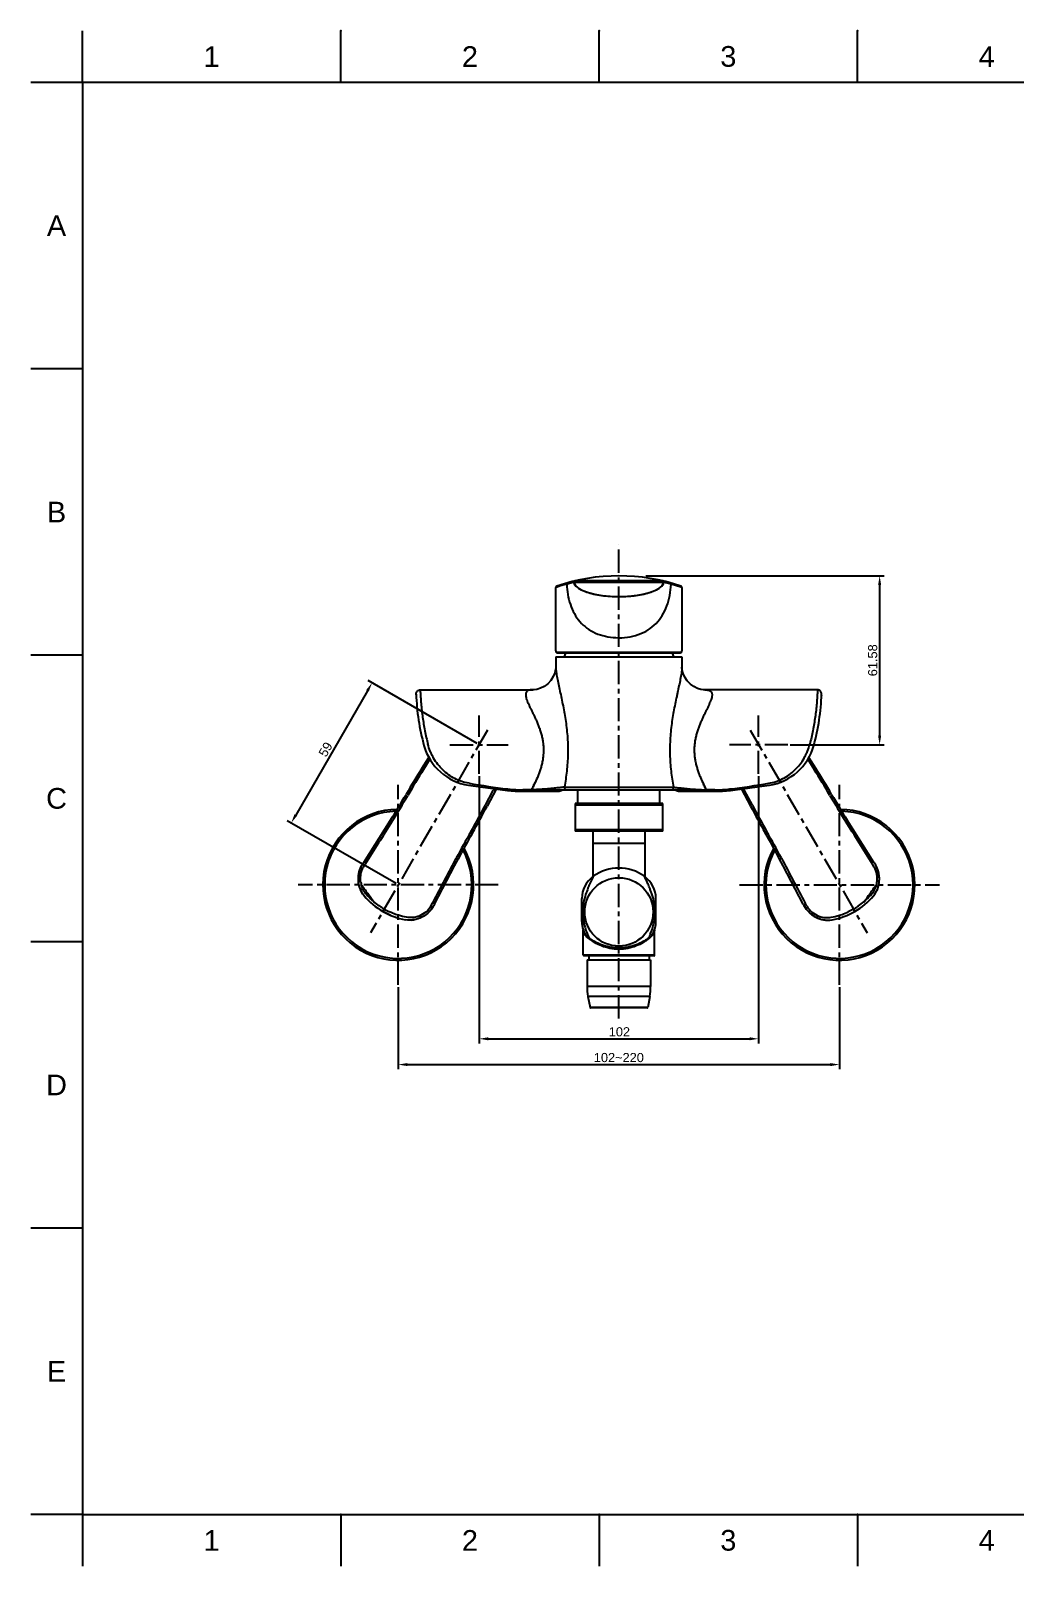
# Model space of a CAD drawing. Header units: millimetres. Extents: x 601 to 1195, y -13 to 407.
# Drawn here: x 601.1 to 870.5, y -13.3 to 406.7 of the extents above; entities that cross this region are included whole.
import ezdxf

# ---------------------------------------------------------------- set-up
doc = ezdxf.new("R2010")
doc.units = ezdxf.units.MM
doc.header["$LTSCALE"] = 0.1
doc.linetypes.add('CENTERX2', pattern=[101.6, 63.5, -12.7, 12.7, -12.7])
for name, color, linetype in [('02___PRT_ALL_AXES', 7, 'Continuous'), ('CENTER', 1, 'CENTERX2'), ('DIM', 3, 'Continuous')]:
    doc.layers.add(name, color=color, linetype=linetype)
doc.styles.get("Standard").update_dxf_attribs({"font": 'arial.ttf'})
doc.dimstyles.new('ISO-25', dxfattribs={"dimtxt": 2.5, "dimasz": 2.5, "dimexe": 1.25, "dimexo": 0.625, "dimtad": 1, "dimlfac": 1.333333, "dimtxsty": 'Standard', "dimcen": 2.5, "dimadec": 0, "dimazin": 0, "dimtfac": 1, "dimtmove": 0, "dimatfit": 3, "dimfxl": 0, "dimarcsym": 0})

# ---------------------------------------------------------------- blocks, each defined once
blk = doc.blocks.new('*D2')
at = {"layer": 'Defpoints', "color": 0}
for p in [(723.77, 211.44), (672.36, 190.04), (701.65, 173.13)]:
    blk.add_point(p, dxfattribs=at)
at = {"layer": 'DIM', "color": 0, "lineweight": -2}
for p, q in [((723.23, 211.75), (693.4, 228.98)), ((693.23, 226.19), (673.61, 192.2)), ((701.11, 173.44), (671.27, 190.66))]:
    blk.add_line(p, q, dxfattribs=at)
at = {"layer": 'DIM', "color": 0}
for points in [[(692.87, 226.4), (693.59, 225.98), (694.48, 228.35)], [(673.25, 192.41), (673.97, 192), (672.36, 190.04)]]:
    blk.add_solid(points, dxfattribs=at)
at = {"layer": 'DIM', "color": 0, "insert": (681.77, 210.15), "char_height": 2.5, "attachment_point": 5, "rotation": 59.9993}
blk.add_mtext('59', dxfattribs=at)
blk = doc.blocks.new('*D3')
at = {"layer": 'Defpoints', "color": 0}
for p in [(723.77, 203.45), (800.28, 203.45), (800.28, 131)]:
    blk.add_point(p, dxfattribs=at)
at = {"layer": 'DIM', "color": 0, "lineweight": -2}
for p, q in [((723.77, 202.82), (723.77, 129.75)), ((800.28, 202.82), (800.28, 129.75)), ((726.27, 131), (797.78, 131))]:
    blk.add_line(p, q, dxfattribs=at)
at = {"layer": 'DIM', "color": 0}
for points in [[(726.27, 131.42), (726.27, 130.59), (723.77, 131)], [(797.78, 131.42), (797.78, 130.59), (800.28, 131)]]:
    blk.add_solid(points, dxfattribs=at)
at = {"layer": 'DIM', "color": 0, "insert": (762.17, 132.9), "char_height": 2.5, "attachment_point": 5}
blk.add_mtext('102', dxfattribs=at)
blk = doc.blocks.new('*D4')
at = {"layer": 'Defpoints', "color": 0}
for p in [(701.65, 145.75), (822.4, 145.75), (822.4, 123.95)]:
    blk.add_point(p, dxfattribs=at)
at = {"layer": 'DIM', "color": 0, "lineweight": -2}
for p, q in [((701.65, 145.13), (701.65, 122.7)), ((822.4, 145.13), (822.4, 122.7)), ((704.15, 123.95), (819.9, 123.95))]:
    blk.add_line(p, q, dxfattribs=at)
at = {"layer": 'DIM', "color": 0}
for points in [[(704.15, 124.37), (704.15, 123.54), (701.65, 123.95)], [(819.9, 124.37), (819.9, 123.54), (822.4, 123.95)]]:
    blk.add_solid(points, dxfattribs=at)
at = {"layer": 'DIM', "color": 0, "insert": (762.02, 125.86), "char_height": 2.5, "attachment_point": 5}
blk.add_mtext('102~220', dxfattribs=at)
blk = doc.blocks.new('*D5')
at = {"layer": 'Defpoints', "color": 0}
for p in [(768.78, 257.63), (808.28, 211.44), (833.39, 211.44)]:
    blk.add_point(p, dxfattribs=at)
at = {"layer": 'DIM', "color": 0, "lineweight": -2}
for p, q in [((769.4, 257.63), (834.64, 257.63)), ((833.39, 255.13), (833.39, 213.94)), ((808.9, 211.44), (834.64, 211.44))]:
    blk.add_line(p, q, dxfattribs=at)
at = {"layer": 'DIM', "color": 0}
for points in [[(832.97, 255.13), (833.81, 255.13), (833.39, 257.63)], [(832.97, 213.94), (833.81, 213.94), (833.39, 211.44)]]:
    blk.add_solid(points, dxfattribs=at)
at = {"layer": 'DIM', "color": 0, "insert": (831.49, 234.53), "char_height": 2.5, "attachment_point": 5, "rotation": 90}
blk.add_mtext('61.58', dxfattribs=at)

msp = doc.modelspace()

# ---------------------------------------------------------------- linework, layer by layer
for p, q in [((615.2102, 392.5863), (615.2102, 406.7277)), ((685.9173, 392.5863), (685.9173, 406.7277)), ((756.6244, 392.5863), (756.6244, 406.7277)), ((827.3314, 392.5863), (827.3314, 406.7277)), ((615.2102, 392.5863), (601.0688, 392.5863)), ((1180.8668, 392.5863), (615.2102, 392.5863)), ((615.2102, 392.5863), (615.2102, 0.8691)), ((615.2102, 314.2429), (601.0688, 314.2429)), ((615.2102, 235.8994), (601.0688, 235.8994)), ((744.7767, 235.4477), (779.2767, 235.4477)), ((615.2102, 157.556), (601.0688, 157.556)), ((615.2102, 79.2126), (601.0688, 79.2126)), ((615.2102, 0.8691), (601.0688, 0.8691)), ((615.2102, 0.8691), (1180.8668, 0.8691)), ((615.2102, 0.8691), (615.2102, -13.2723)), ((685.9173, 0.8691), (685.9173, -13.2723)), ((756.6244, 0.8691), (756.6244, -13.2723)), ((827.3314, 0.8691), (827.3314, -13.2723))]:
    msp.add_line(p, q)
at = {"color": 7, "linetype": 'Continuous'}
for p, q in [((774.0735, 256.2283), (749.9799, 256.2283)), ((745.1092, 254.561), (744.7767, 254.4512)), ((744.7767, 237.0998), (744.7767, 254.4512)), ((774.3497, 255.7652), (749.7037, 255.7652)), ((779.2767, 254.4512), (778.7088, 254.6372)), ((779.2767, 254.4512), (779.2767, 237.0991)), ((744.7767, 235.4477), (744.7767, 232.6914)), ((744.9675, 236.6522), (745.253, 236.5727)), ((745.106, 236.7227), (778.9474, 236.7227)), ((745.2532, 236.5727), (778.8002, 236.5727)), ((747.4425, 236.5727), (747.0312, 235.4599)), ((776.6109, 236.5727), (777.0222, 235.4599)), ((778.8004, 236.5727), (779.0843, 236.6511)), ((779.0843, 236.6511), (779.2369, 236.8505)), ((779.2767, 235.4477), (779.2767, 232.6878)), ((706.5552, 225.2869), (706.5548, 225.3037)), ((707.6796, 226.4477), (738.4643, 226.4477)), ((816.3738, 226.4477), (785.5891, 226.4477)), ((817.4982, 225.2869), (817.4986, 225.3037)), ((708.0898, 204.915), (710.0179, 207.9625)), ((710.3221, 207.4445), (708.5562, 204.6457)), ((813.7313, 207.4445), (815.4972, 204.6457)), ((815.9636, 204.915), (814.0355, 207.9625)), ((717.0617, 199.8202), (717.0245, 199.7558)), ((725.4936, 194.8676), (727.6325, 198.9334)), ((728.4339, 199.3139), (725.9599, 194.5976)), ((727.9227, 199.3787), (727.8514, 199.2702)), ((738.1192, 199.0819), (735.7855, 199.0819)), ((735.7874, 199.0819), (738.1211, 199.0819)), ((735.7874, 198.6977), (745.7768, 198.6977)), ((740.5173, 199.0727), (783.5362, 199.0727)), ((747.1208, 199.8227), (776.9326, 199.8227)), ((750.7767, 195.3227), (750.7767, 199.0727)), ((773.2767, 195.3227), (773.2767, 199.0727)), ((778.2766, 198.6977), (788.266, 198.6977)), ((788.266, 199.0819), (785.9323, 199.0819)), ((788.266, 199.0819), (785.9323, 199.0819)), ((785.9342, 199.0819), (788.2679, 199.0819)), ((795.6195, 199.3139), (798.0935, 194.5976)), ((796.1307, 199.3787), (796.2021, 199.2702)), ((798.5599, 194.8676), (796.4209, 198.9334)), ((806.9917, 199.8202), (807.0289, 199.7558)), ((750.0267, 195.3227), (750.0267, 187.8227)), ((774.0267, 195.3227), (750.0267, 195.3227)), ((774.0267, 194.9477), (750.0267, 194.9477)), ((774.0267, 187.8227), (774.0267, 195.3227)), ((692.2102, 179.2479), (699.5239, 190.8079)), ((831.8433, 179.2479), (824.5295, 190.8079)), ((774.0267, 188.1977), (750.0267, 188.1977)), ((774.0267, 187.8227), (750.0267, 187.8227)), ((754.9017, 187.8227), (754.9017, 175.3399)), ((769.1517, 187.8227), (769.1517, 175.3399)), ((769.1517, 184.4477), (754.9017, 184.4477)), ((691.3206, 177.6801), (691.3215, 177.6824)), ((691.3215, 177.6824), (691.7281, 178.4708)), ((692.1283, 177.974), (692.6045, 178.749)), ((711.5691, 167.8185), (717.0794, 178.3221)), ((717.0794, 178.3221), (718.0279, 180.1303)), ((806.974, 178.3221), (806.0255, 180.1303)), ((812.4843, 167.8185), (806.974, 178.3221)), ((831.9251, 177.974), (831.4489, 178.749)), ((832.7319, 177.6824), (832.3253, 178.4708)), ((832.7328, 177.6801), (832.7319, 177.6824)), ((755.0267, 175.4444), (755.0207, 175.4309)), ((691.1901, 172.1026), (691.1889, 172.1101)), ((691.1903, 172.1023), (691.1901, 172.1026)), ((691.4135, 171.5634), (691.4132, 171.5642)), ((692.3583, 170.0694), (692.3595, 170.0678)), ((710.6089, 167.3042), (711.042, 168.1041)), ((751.9017, 163.0727), (751.9017, 169.3527)), ((772.1517, 163.0727), (772.1517, 169.3528)), ((813.4445, 167.3042), (813.0114, 168.1041)), ((831.6951, 170.0694), (831.6939, 170.0678)), ((832.6399, 171.5634), (832.6402, 171.5642)), ((832.8631, 172.1023), (832.8633, 172.1026)), ((832.8633, 172.1026), (832.8645, 172.1101)), ((699.2702, 164.8846), (697.4286, 165.8202)), ((697.431, 165.819), (697.8178, 166.489)), ((699.6299, 164.7505), (699.2702, 164.8846)), ((710.7592, 166.4589), (710.7575, 166.4567)), ((711.2393, 167.206), (710.7592, 166.4589)), ((812.8141, 167.206), (813.2942, 166.4589)), ((813.2942, 166.4589), (813.2959, 166.4567)), ((824.4235, 164.7505), (824.7832, 164.8846)), ((824.7832, 164.8846), (826.6248, 165.8202)), ((826.6224, 165.819), (826.2356, 166.489)), ((703.6462, 163.5514), (703.6482, 163.5511)), ((705.4154, 163.48), (705.4146, 163.4799)), ((705.9993, 163.5571), (705.999, 163.557)), ((706.0048, 163.5595), (705.9993, 163.5571)), ((771.7767, 160.6715), (771.7799, 160.7202)), ((771.7799, 160.7202), (771.7946, 160.7858)), ((818.0486, 163.5595), (818.0541, 163.5571)), ((818.0541, 163.5571), (818.0544, 163.557)), ((818.638, 163.48), (818.6388, 163.4799)), ((820.4072, 163.5514), (820.4052, 163.5511)), ((771.7767, 153.8477), (752.2767, 153.8477)), ((771.6265, 153.6977), (752.4269, 153.6977)), ((753.3267, 152.5727), (753.3267, 145.3113)), ((753.7767, 153.6977), (753.7767, 152.5727)), ((770.2767, 153.6977), (770.2767, 152.5727)), ((770.7267, 152.5727), (770.7267, 145.3113)), ((770.7267, 145.3113), (753.3267, 145.3113)), ((770.4808, 142.6064), (753.5726, 142.6064)), ((753.5726, 142.6064), (754.1292, 139.5706)), ((769.9242, 139.5706), (754.1292, 139.5706)), ((769.7767, 139.4477), (754.2767, 139.4477)), ((770.4808, 142.6064), (769.9242, 139.5706))]:
    msp.add_line(p, q, dxfattribs=at)
for points in [[(744.7767, 237.0991), (744.8153, 236.8538), (744.9675, 236.6522)], [(744.7769, 232.701), (744.775, 232.5801), (744.7149, 231.9655), (744.5018, 231.082), (744.0709, 230.0579), (743.4188, 229.0446), (742.5703, 228.1336), (741.5893, 227.3998), (740.5671, 226.883), (739.6206, 226.5857), (738.876, 226.4667), (738.4697, 226.4477)], [(785.5812, 226.4477), (785.1882, 226.4657), (784.4665, 226.5781), (783.5515, 226.8572), (782.5572, 227.3434), (781.5925, 228.0376), (780.7409, 228.9109), (780.067, 229.9017), (779.6026, 230.9305), (779.3565, 231.8589), (779.28, 232.5364), (779.2767, 232.6931)], [(706.5618, 225.068), (706.5564, 225.2418), (706.5553, 225.2847)], [(817.4916, 225.068), (817.497, 225.2418), (817.4981, 225.2847)], [(690.8082, 173.6639), (690.7346, 174.9612), (690.8675, 176.1991), (691.1725, 177.3042), (691.3206, 177.6801)], [(691.7279, 178.4704), (691.8865, 178.7295), (692.0935, 179.0625), (692.2102, 179.2479)], [(832.3255, 178.4704), (832.1669, 178.7295), (831.9599, 179.0625), (831.8433, 179.2479)], [(833.2452, 173.6639), (833.3188, 174.9612), (833.1859, 176.1991), (832.8809, 177.3042), (832.7328, 177.6801)], [(691.1901, 172.1026), (691.0398, 172.558), (690.894, 173.1453), (690.8082, 173.6639)], [(832.8633, 172.1026), (833.0136, 172.558), (833.1595, 173.1453), (833.2452, 173.6639)], [(691.4132, 171.5642), (691.3254, 171.7616), (691.1903, 172.1023)], [(692.3583, 170.0694), (691.9638, 170.5904), (691.5178, 171.348), (691.4135, 171.5634)], [(831.6951, 170.0694), (832.0896, 170.5904), (832.5356, 171.348), (832.6399, 171.5634)], [(832.6402, 171.5642), (832.728, 171.7616), (832.8631, 172.1023)], [(707.536, 164.0057), (707.0628, 163.8271), (706.4654, 163.6541), (705.9993, 163.557)], [(710.7575, 166.4567), (710.5073, 166.1421), (709.6822, 165.3075), (708.6378, 164.5553), (707.5359, 164.0057)], [(711.5691, 167.8185), (711.3841, 167.4726), (711.2391, 167.2056)], [(812.4843, 167.8185), (812.6693, 167.4726), (812.8143, 167.2056)], [(813.2959, 166.4567), (813.5461, 166.1421), (814.3712, 165.3075), (815.4156, 164.5553), (816.5175, 164.0057)], [(816.5174, 164.0057), (816.9906, 163.8271), (817.588, 163.6541), (818.0541, 163.557)], [(705.4146, 163.4799), (705.175, 163.4624), (704.2963, 163.47), (703.6482, 163.5511)], [(705.999, 163.557), (705.6328, 163.503), (705.4154, 163.48)], [(752.2589, 160.7858), (752.2736, 160.7199), (752.2767, 160.6715)], [(818.0544, 163.557), (818.4206, 163.503), (818.638, 163.48)], [(818.6388, 163.4799), (818.8784, 163.4624), (819.7571, 163.47), (820.4052, 163.5511)]]:
    msp.add_lwpolyline(points, dxfattribs=at)
for centre, radius, start, end in [((762.0267, 204.9831), 52.6422, 71.163992, 108.835982), ((750.0657, 255.8633), 0.375, 103.229001, 195.163873), ((773.9877, 255.8633), 0.375, 344.835977, 76.770975), ((745.1517, 254.4512), 0.375, 108.835982, 180), ((761.9663, 202.9391), 54.3045, 105.184193, 108.084485), ((760.6805, 209.14), 47.9849, 105.3544, 105.641721), ((760.3689, 210.2755), 46.8073, 105.060693, 105.354726), ((751.2589, 256.1894), 1.6116, 195.256875, 199.018887), ((763.4516, 209.4275), 47.6868, 74.356211, 74.777654), ((762.0842, 202.9302), 54.3138, 72.176593, 74.81537), ((778.9017, 254.4512), 0.375, 0, 71.163992), ((762.0271, 288.0843), 36.1353, 268.393327, 268.600455), ((762.0272, 288.0821), 36.1331, 268.600162, 269.992079), ((762.0267, 287.9675), 36.0185, 269.992896, 270.247015), ((762.026, 288.0843), 36.1353, 270.247345, 271.056408), ((762.0256, 288.1134), 36.1644, 271.056242, 271.357812), ((766.5248, 227.1977), 60, 181.82504, 195.45657), ((757.5286, 227.1977), 60, 344.54343, 358.17496), ((723.1523, 215.2048), 15, 195.456564, 261.152903), ((800.9011, 215.2048), 15, 278.847097, 344.543436), ((897.5929, 85.0208), 224.2455, 147.679421, 149.787969), ((908.8079, 78.3819), 236.7336, 147.767596, 149.764702), ((615.2455, 78.3819), 236.7336, 30.235298, 32.232404), ((626.4605, 85.0208), 224.2455, 30.212031, 32.320579), ((504.5461, 314.0263), 230.6493, 327.708695, 329.758693), ((498.0149, 317.7011), 238.6869, 327.801068, 329.780718), ((762.0248, 464.9477), 267.75, 261.152903, 263.456359), ((762.1644, 447.1427), 249.6793, 260.51465, 262.977826), ((768.5133, 172.6312), 48.6111, 146.8566, 147.24323), ((755.9178, 180.7981), 33.5998, 146.648823, 146.774309), ((735.7855, 236.1977), 37.5, 263.456359, 270), ((735.7874, 236.1977), 37.5, 263.456359, 270), ((735.786, 232.9892), 33.9073, 262.97693, 269.999119), ((788.2518, 233.2114), 34.1295, 270.023768, 277.000183), ((788.266, 236.1977), 37.5, 270, 276.543641), ((788.266, 236.1977), 37.5, 270, 276.543641), ((788.2674, 232.9892), 33.9073, 270.000881, 277.02307), ((788.2679, 236.1977), 37.5, 270, 276.543641), ((761.8891, 447.1427), 249.6793, 277.022174, 279.48535), ((762.0286, 464.9477), 267.75, 276.543641, 278.847097), ((768.1356, 180.7981), 33.5998, 33.225691, 33.351177), ((755.5401, 172.6312), 48.6111, 32.75677, 33.1434), ((1026.0385, 317.7011), 238.6869, 210.219282, 212.198932), ((1019.5073, 314.0263), 230.6493, 210.241307, 212.291305), ((701.6498, 173.1261), 20.625, 90.855142, 29.144897), ((701.6498, 173.1261), 20.1294, 91.747467, 28.252598), ((516.0182, 305.1591), 236.7354, 330.2353, 332.232612), ((527.3768, 298.7652), 224.2455, 330.212032, 332.320578), ((996.6766, 298.7652), 224.2455, 207.679422, 209.787968), ((1008.0352, 305.1591), 236.7354, 207.767388, 209.7647), ((822.4036, 173.1261), 20.625, 150.855103, 89.144858), ((822.4036, 173.1261), 20.1294, 151.747402, 88.252533), ((4080.3758, -1940.1534), 3995.8406, 147.776623, 147.9758276), ((-2556.3224, -1940.1534), 3995.8406, 32.0241724, 32.223377), ((928.677, 69.0582), 238.692, 150.219278, 152.194075), ((922.2248, 72.8794), 230.6493, 150.241307, 152.291305), ((601.8286, 72.8794), 230.6493, 27.708695, 29.758693), ((595.3764, 69.0582), 238.692, 27.805925, 29.780722), ((-2715.0484, 1987.9853), 3879.4411, 332.0235164, 332.2289941), ((4239.1018, 1987.9853), 3879.4411, 207.7710059, 207.9764836), ((698.212, 174.8339), 6.888, 188.759511, 194.24098), ((759.4017, 169.3527), 7.5, 125.685322, 180), ((764.6517, 169.3527), 7.5, 0, 54.314666), ((825.8414, 174.8339), 6.888, 345.75902, 351.240489), ((697.6115, 174.4299), 6.8287, 199.858708, 204.812752), ((706.9935, 182.3817), 19.125, 220.079287, 259.920266), ((817.0599, 182.3817), 19.125, 280.079734, 319.920713), ((826.4419, 174.4299), 6.8287, 335.187248, 340.141292), ((704.7979, 170.2819), 6.8299, 275.187511, 280.178357), ((759.4017, 163.0727), 7.5, 180, 205.804453), ((759.0242, 163.0739), 7.1225, 180.009516, 198.677437), ((759.0921, 163.0957), 7.1938, 198.669084, 207.029899), ((759.9289, 163.0235), 8.0051, 203.799132, 204.965726), ((759.1376, 163.1185), 7.2447, 207.026397, 211.407909), ((764.9158, 163.1184), 7.2447, 328.592724, 332.973823), ((764.9612, 163.0958), 7.194, 332.970322, 341.327619), ((764.1101, 163.0298), 8.0208, 335.036831, 336.213589), ((764.6517, 163.0727), 7.5, 334.195513, 0), ((764.0699, 163.0471), 8.0647, 336.216295, 342.02609), ((765.0292, 163.0739), 7.1225, 341.319261, 359.990458), ((819.2555, 170.2819), 6.8299, 259.821643, 264.812489), ((752.4267, 153.8477), 0.15, 180, 270), ((771.6267, 153.8477), 0.15, 270, 0), ((768.3267, 145.3113), 15, 180, 190.388858), ((755.7267, 145.3113), 15, 349.611142, 0), ((754.2767, 139.5977), 0.15, 190.388858, 270), ((769.7767, 139.5977), 0.15, 270, 349.611142)]:
    msp.add_arc(centre, radius, start, end, dxfattribs=at)
msp.add_ellipse((762.0267, 256.1501), major_axis=(12.375, 0), ratio=0.33947594, start_param=3.23333813, end_param=6.19143831, dxfattribs=at)
for points, knots in [([(747.7427, 255.3478), (747.7359, 255.4262), (747.7602, 255.5832), (747.8861, 255.6906), (747.953, 255.7091)], [0, 0, 0, 0, 0.53131522, 1, 1, 1, 1]), ([(747.7427, 255.3478), (747.8153, 253.4511), (748.4401, 249.785), (750.6311, 245.6711), (753.2519, 243.2325), (755.6393, 241.8735), (758.3409, 241.0102), (760.2517, 240.7625), (761.224, 240.7177)], [0, 0, 0, 0, 0.25780267, 0.49778588, 0.6170622, 0.73980672, 0.8677935, 1, 1, 1, 1]), ([(749.7037, 255.7652), (749.7001, 255.7784), (749.6823, 255.8104), (749.6085, 255.8144), (749.5064, 255.7968), (749.3483, 255.764), (749.1385, 255.7145), (748.7506, 255.6191), (748.4344, 255.5364), (748.2064, 255.4751)], [0, 0, 0, 0, 0.02643831, 0.06259458, 0.12915246, 0.23160895, 0.37052167, 0.5454604, 1, 1, 1, 1]), ([(749.7041, 255.7653), (749.8184, 255.3456), (750.5103, 254.3917), (753.0484, 253.1022), (757.1664, 252.1681), (760.404, 251.9492), (762.0222, 251.949)], [0, 0, 0, 0, 0.20353502, 0.46910517, 0.73467533, 1, 1, 1, 1]), ([(761.224, 240.7177), (762.2698, 240.6695), (764.3509, 240.7592), (767.3404, 241.4476), (770.0361, 242.6993), (772.2857, 244.5098), (774.013, 246.7845), (775.2519, 249.4042), (776.0433, 252.2909), (776.271, 254.3143), (776.3107, 255.3478)], [0, 0, 0, 0, 0.13238616, 0.26172797, 0.38562837, 0.50494718, 0.62310786, 0.74369276, 0.86921754, 1, 1, 1, 1]), ([(762.1819, 251.9494), (763.7497, 251.9561), (766.9296, 252.1777), (771.0049, 253.1022), (773.543, 254.3917), (774.2349, 255.3456), (774.3493, 255.7653)], [0, 0, 0, 0, 0.25922037, 0.52699712, 0.79477387, 1, 1, 1, 1]), ([(762.8825, 251.9592), (764.2135, 251.9907), (767.1277, 252.2227), (771.0049, 253.1022), (773.5415, 254.3909), (774.2337, 255.3439), (774.3485, 255.7626)], [0, 0, 0, 0, 0.229545, 0.50821285, 0.7868807, 1, 1, 1, 1]), ([(775.9725, 255.4411), (775.7261, 255.5082), (775.384, 255.5985), (774.964, 255.7027), (774.7361, 255.7569), (774.5639, 255.7938), (774.4533, 255.8132), (774.3733, 255.8126), (774.3534, 255.7789), (774.3496, 255.7652)], [0, 0, 0, 0, 0.45387611, 0.62902588, 0.76839891, 0.87147653, 0.93861948, 0.97465252, 1, 1, 1, 1]), ([(776.3107, 255.3478), (776.3175, 255.4262), (776.2932, 255.5832), (776.1673, 255.6906), (776.1004, 255.7091)], [0, 0, 0, 0, 0.53131477, 1, 1, 1, 1]), ([(744.7767, 237.0998), (744.7767, 237.0015), (744.806, 236.7853), (745.0177, 236.7227), (745.106, 236.7227)], [0, 0, 0, 0, 0.52679154, 1, 1, 1, 1]), ([(778.9474, 236.7227), (778.9474, 236.6845), (778.9167, 236.6054), (778.8379, 236.5727), (778.8002, 236.5727)], [0, 0, 0, 0, 0.50340832, 1, 1, 1, 1]), ([(778.9474, 236.7227), (778.9623, 236.7227), (779.0164, 236.7247), (779.0707, 236.736), (779.1067, 236.7519)], [0, 0, 0, 0, 0.27521718, 1, 1, 1, 1]), ([(779.1067, 236.7519), (779.1562, 236.7736), (779.2155, 236.8286), (779.2443, 236.8969), (779.2507, 236.9157)], [0, 0, 0, 0, 0.73117206, 1, 1, 1, 1]), ([(779.2507, 236.9157), (779.2552, 236.9289), (779.2719, 236.9889), (779.2767, 237.0516), (779.2767, 237.0998)], [0, 0, 0, 0, 0.22476936, 1, 1, 1, 1]), ([(744.7767, 232.6954), (744.777, 232.2429), (744.8665, 231.2578), (745.1272, 229.6975), (745.4852, 227.9609), (745.8886, 226.0898), (746.3267, 224.1188), (746.9115, 221.3472), (747.5482, 217.743), (748.0362, 213.2891), (748.1289, 208.7526), (747.8238, 204.2448), (747.371, 201.283), (747.1208, 199.8227)], [0, 0, 0, 0, 0.04087678, 0.08907515, 0.14288913, 0.20100991, 0.26197916, 0.32526746, 0.45687553, 0.59242328, 0.72956525, 0.86617427, 1, 1, 1, 1]), ([(779.2767, 232.6936), (779.2763, 232.2409), (779.1866, 231.2556), (778.9258, 229.6952), (778.568, 227.9586), (778.2359, 226.4209), (777.9528, 225.1334), (777.6567, 223.7901), (777.1423, 221.3453), (776.5046, 217.7416), (776.0172, 213.288), (775.9245, 208.752), (776.2297, 204.2445), (776.6832, 201.283), (776.9326, 199.8227)], [0, 0, 0, 0, 0.04088938, 0.08909959, 0.14291294, 0.20102727, 0.23121247, 0.26199687, 0.32528793, 0.45688674, 0.5924316, 0.72957008, 0.86617274, 1, 1, 1, 1]), ([(706.5548, 225.3037), (706.55, 225.5947), (706.7863, 226.2039), (707.3909, 226.4471), (707.6797, 226.4476)], [0, 0, 0, 0, 0.50188513, 1, 1, 1, 1]), ([(707.6796, 226.4476), (707.683, 226.135), (707.7124, 225.5103), (707.7752, 224.2615), (707.8875, 222.7023), (708.0684, 220.8352), (708.3008, 218.9737), (708.5975, 217.1214), (709.0468, 214.6612), (709.465, 212.8314), (709.7791, 211.6212)], [0, 0, 0, 0, 0.06250121, 0.12500317, 0.25000538, 0.37500728, 0.50000888, 0.62501165, 0.75001519, 1, 1, 1, 1]), ([(738.4643, 226.4477), (738.2713, 226.4477), (737.9144, 226.4331), (737.4245, 226.3406), (737.0257, 226.1698), (736.728, 225.9042), (736.5527, 225.5441), (736.5105, 225.111), (736.5519, 224.6131), (736.7031, 224.053), (736.925, 223.4333), (737.2008, 222.7545), (737.5236, 222.023), (737.8975, 221.2492), (738.3058, 220.4345), (738.7231, 219.5742), (739.1486, 218.6751), (739.5674, 217.7352), (739.9785, 216.7592), (740.3658, 215.7448), (740.698, 214.6869), (740.9347, 213.7805), (741.0981, 213.0401), (741.2007, 212.4749), (741.284, 211.9037), (741.3692, 211.1346), (741.4101, 210.1645), (741.3735, 209.0015), (741.2822, 207.8452), (741.0774, 206.7132), (740.8089, 205.6106), (740.4893, 204.5405), (740.1246, 203.5082), (739.5988, 202.204), (739.1631, 201.2585), (738.873, 200.6393)], [0, 0, 0, 0, 0.0203184, 0.037521, 0.05225033, 0.06545047, 0.07863196, 0.09338551, 0.11072581, 0.13103781, 0.15424547, 0.18003936, 0.20816919, 0.23843014, 0.27052469, 0.30413981, 0.33910861, 0.37526665, 0.41248656, 0.45062397, 0.48955567, 0.52918895, 0.54923004, 0.56939386, 0.58966147, 0.6100086, 0.65085728, 0.69176232, 0.73249705, 0.77286938, 0.81274093, 0.85196193, 0.89041715, 0.92799184, 1, 1, 1, 1]), ([(785.5891, 226.4477), (785.7821, 226.4477), (786.139, 226.4329), (786.629, 226.3411), (786.9704, 226.1931), (787.1839, 226.0324), (787.3525, 225.8449), (787.4737, 225.6126), (787.5156, 225.3491), (787.5286, 225.1302), (787.524, 224.8923), (787.4817, 224.5365), (787.3504, 224.0532), (787.1292, 223.4333), (786.8522, 222.7551), (786.53, 222.0234), (786.1565, 221.2495), (785.7473, 220.4352), (785.3308, 219.5746), (784.9055, 218.6755), (784.4856, 217.7362), (784.0755, 216.7598), (783.6876, 215.7457), (783.3566, 214.6875), (783.0683, 213.5968), (782.8812, 212.664), (782.7695, 211.9047), (782.7038, 211.3288), (782.6654, 210.7486), (782.6564, 210.1662), (782.6664, 209.5834), (782.6939, 208.8087), (782.7708, 207.8463), (782.9748, 206.7145), (783.2454, 205.6124), (783.5638, 204.5421), (783.9279, 203.5096), (784.4541, 202.2056), (784.8895, 201.26), (785.1798, 200.6409)], [0, 0, 0, 0, 0.02031624, 0.03751984, 0.05224222, 0.05899523, 0.06549892, 0.07870907, 0.08579397, 0.0934669, 0.1017895, 0.11081473, 0.131124, 0.15432695, 0.18012284, 0.20824658, 0.23850279, 0.27059624, 0.30420539, 0.33916982, 0.37532637, 0.4125409, 0.4506747, 0.48960162, 0.529231, 0.56942845, 0.58969269, 0.61004239, 0.63044518, 0.65089116, 0.67136074, 0.69180928, 0.7325226, 0.77288935, 0.81275685, 0.85197287, 0.89042426, 0.92799619, 1, 1, 1, 1]), ([(816.3738, 226.4476), (816.3704, 226.135), (816.341, 225.5103), (816.2782, 224.2615), (816.1659, 222.7023), (815.985, 220.8352), (815.7526, 218.9737), (815.4559, 217.1214), (815.0066, 214.6612), (814.5884, 212.8314), (814.2743, 211.6212)], [0, 0, 0, 0, 0.06250121, 0.12500317, 0.25000538, 0.37500728, 0.50000888, 0.62501165, 0.75001519, 1, 1, 1, 1]), ([(817.4986, 225.3037), (817.5034, 225.5947), (817.2671, 226.2039), (816.6625, 226.4471), (816.3737, 226.4476)], [0, 0, 0, 0, 0.50188513, 1, 1, 1, 1]), ([(721.0184, 200.8771), (720.3398, 200.9963), (719.0028, 201.3175), (717.1132, 202.1198), (715.3811, 203.1928), (713.8172, 204.4986), (712.4458, 206.0245), (711.4963, 207.4606), (710.8415, 208.6797), (710.2606, 209.9451), (709.9524, 210.9474), (709.7791, 211.6212)], [0, 0, 0, 0, 0.12573449, 0.24988136, 0.37304421, 0.49631089, 0.62052078, 0.74614182, 0.80946479, 0.87301287, 1, 1, 1, 1]), ([(803.0351, 200.8771), (803.7136, 200.9963), (805.0506, 201.3175), (806.9402, 202.1198), (808.6723, 203.1928), (810.2362, 204.4986), (811.6077, 206.0245), (812.5571, 207.4606), (813.2119, 208.6797), (813.7929, 209.9451), (814.101, 210.9474), (814.2743, 211.6212)], [0, 0, 0, 0, 0.12573449, 0.24988136, 0.37304421, 0.49631089, 0.62052078, 0.74614182, 0.80946479, 0.87301287, 1, 1, 1, 1]), ([(738.1192, 199.0819), (738.1841, 199.2078), (738.4478, 199.7282), (738.6982, 200.2552), (738.8833, 200.6562)], [0, 0, 0, 0, 0.24282206, 1, 1, 1, 1]), ([(738.873, 200.6393), (738.8101, 200.5051), (738.5646, 199.9835), (738.3138, 199.4644), (738.1211, 199.0819)], [0, 0, 0, 0, 0.25711623, 1, 1, 1, 1]), ([(738.873, 200.6393), (738.8101, 200.5051), (738.5646, 199.9835), (738.3138, 199.4644), (738.1211, 199.0819)], [0, 0, 0, 0, 0.25711623, 1, 1, 1, 1]), ([(740.5213, 199.2071), (740.3265, 199.1944), (739.5268, 199.1448), (738.7266, 199.1044), (738.1211, 199.0818)], [0, 0, 0, 0, 0.24373803, 1, 1, 1, 1]), ([(740.2496, 198.6977), (740.3058, 198.6977), (740.3905, 198.7847), (740.4628, 198.92), (740.4998, 199.0178), (740.5173, 199.0727)], [0, 0, 0, 0, 0.35334943, 0.63736547, 1, 1, 1, 1]), ([(747.1209, 199.8227), (746.6965, 199.7732), (745.7522, 199.6714), (744.2122, 199.5173), (742.438, 199.3469), (741.1818, 199.2502), (740.5213, 199.2071)], [0, 0, 0, 0, 0.19334036, 0.42983698, 0.70044751, 1, 1, 1, 1]), ([(746.6236, 199.0727), (746.5096, 198.953), (746.2434, 198.7671), (745.9265, 198.6977), (745.7768, 198.6977)], [0, 0, 0, 0, 0.52475667, 1, 1, 1, 1]), ([(747.1208, 199.8227), (747.1208, 199.6872), (747.1625, 199.4186), (747.2881, 199.1766), (747.3684, 199.0727)], [0, 0, 0, 0, 0.50786701, 1, 1, 1, 1]), ([(776.9326, 199.8227), (776.9326, 199.6872), (776.8909, 199.4186), (776.7653, 199.1766), (776.685, 199.0727)], [0, 0, 0, 0, 0.50786708, 1, 1, 1, 1]), ([(776.9326, 199.8227), (777.1307, 199.7941), (777.5553, 199.7462), (778.2301, 199.6818), (778.9758, 199.6053), (780.0904, 199.492), (781.6152, 199.3481), (782.8712, 199.2497), (783.5316, 199.2063)], [0, 0, 0, 0, 0.09059397, 0.19334224, 0.30684062, 0.42983856, 0.70045012, 1, 1, 1, 1]), ([(778.2766, 198.6977), (778.1269, 198.6977), (777.81, 198.7671), (777.5438, 198.953), (777.4298, 199.0727)], [0, 0, 0, 0, 0.47524339, 1, 1, 1, 1]), ([(783.5316, 199.2063), (783.9254, 199.1805), (784.7255, 199.1351), (785.526, 199.1007), (785.9323, 199.0818)], [0, 0, 0, 0, 0.4924924, 1, 1, 1, 1]), ([(783.5321, 199.2071), (783.727, 199.1944), (784.5266, 199.1448), (785.3268, 199.1044), (785.9323, 199.0818)], [0, 0, 0, 0, 0.24373803, 1, 1, 1, 1]), ([(783.5362, 199.0727), (783.5536, 199.0178), (783.5906, 198.92), (783.6629, 198.7847), (783.7476, 198.6977), (783.8038, 198.6977)], [0, 0, 0, 0, 0.36263739, 0.64665487, 1, 1, 1, 1]), ([(783.8038, 198.6977), (783.7476, 198.6977), (783.6629, 198.7847), (783.5906, 198.92), (783.5536, 199.0178), (783.5362, 199.0727)], [0, 0, 0, 0, 0.35334943, 0.63736547, 1, 1, 1, 1]), ([(785.9342, 199.0819), (785.8693, 199.2078), (785.6056, 199.7282), (785.3552, 200.2552), (785.1701, 200.6562)], [0, 0, 0, 0, 0.24282206, 1, 1, 1, 1]), ([(785.1798, 200.6409), (785.2428, 200.5066), (785.4887, 199.9845), (785.7396, 199.4648), (785.9323, 199.0819)], [0, 0, 0, 0, 0.25712921, 1, 1, 1, 1]), ([(785.1804, 200.6393), (785.2433, 200.5051), (785.4888, 199.9835), (785.7396, 199.4644), (785.9323, 199.0819)], [0, 0, 0, 0, 0.25711623, 1, 1, 1, 1]), ([(785.1804, 200.6393), (785.2433, 200.5051), (785.4888, 199.9835), (785.7396, 199.4644), (785.9323, 199.0819)], [0, 0, 0, 0, 0.25711623, 1, 1, 1, 1]), ([(690.818, 173.6718), (690.7336, 174.346), (690.711, 175.7183), (691.0529, 177.0561), (691.321, 177.6799)], [0, 0, 0, 0, 0.50018054, 1, 1, 1, 1]), ([(691.4043, 173.7849), (691.346, 174.1426), (691.2945, 174.8692), (691.3771, 175.9558), (691.6414, 177.0104), (691.9505, 177.6641), (692.1283, 177.974)], [0, 0, 0, 0, 0.25110097, 0.50220469, 0.75242807, 1, 1, 1, 1]), ([(717.5467, 180.4024), (717.6094, 180.3585), (717.7, 180.2988), (717.818, 180.233), (717.8893, 180.1967), (717.9463, 180.1689), (717.9853, 180.1511), (718.007, 180.1402), (718.019, 180.1355), (718.0229, 180.1316), (718.0282, 180.1311), (718.0279, 180.1303)], [0, 0, 0, 0, 0.41456237, 0.5869817, 0.73221971, 0.84783442, 0.93191868, 0.96159979, 0.98288561, 0.99570828, 1, 1, 1, 1]), ([(806.5067, 180.4024), (806.444, 180.3585), (806.3534, 180.2988), (806.2354, 180.233), (806.1641, 180.1967), (806.1071, 180.1689), (806.0681, 180.1511), (806.0464, 180.1402), (806.0345, 180.1355), (806.0305, 180.1316), (806.0252, 180.1311), (806.0255, 180.1303)], [0, 0, 0, 0, 0.41456237, 0.5869817, 0.73221971, 0.84783442, 0.93191868, 0.96159979, 0.98288561, 0.99570828, 1, 1, 1, 1]), ([(832.6491, 173.7849), (832.7075, 174.1426), (832.7589, 174.8692), (832.6763, 175.9558), (832.412, 177.0104), (832.1029, 177.6641), (831.9251, 177.974)], [0, 0, 0, 0, 0.25110097, 0.50220469, 0.75242807, 1, 1, 1, 1]), ([(833.2354, 173.6718), (833.3198, 174.346), (833.3424, 175.7183), (833.0005, 177.0561), (832.7324, 177.6799)], [0, 0, 0, 0, 0.50018054, 1, 1, 1, 1]), ([(695.0035, 168.4661), (694.3918, 169.194), (693.2639, 170.7755), (692.1508, 172.3649), (691.5356, 173.1394)], [0, 0, 0, 0, 0.4901295, 1, 1, 1, 1]), ([(692.796, 170.6719), (692.6854, 170.8027), (692.2667, 171.3426), (691.945, 171.9558), (691.7612, 172.4331)], [0, 0, 0, 0, 0.25086588, 1, 1, 1, 1]), ([(755.0207, 175.4309), (754.9433, 175.2554), (754.646, 174.5916), (754.1494, 173.5188), (753.5025, 172.0466), (752.8514, 170.3256), (752.3998, 168.5741), (752.1828, 166.9738), (752.1446, 166.1262), (752.1445, 165.6977)], [0, 0, 0, 0, 0.0562249, 0.21311108, 0.34637697, 0.52733688, 0.75178631, 0.87445498, 1, 1, 1, 1]), ([(771.9089, 165.6977), (771.9088, 166.1465), (771.8673, 167.0337), (771.6832, 168.323), (771.4095, 169.5249), (771.081, 170.6068), (770.7376, 171.5526), (770.4093, 172.3602), (770.1145, 173.0395), (769.8602, 173.6053), (769.6467, 174.0733), (769.4713, 174.4568), (769.3301, 174.7668), (769.2323, 174.9832), (769.1686, 175.1253), (769.1306, 175.2101), (769.099, 175.2811), (769.0734, 175.3388), (769.0537, 175.3834), (769.0407, 175.4123), (769.0335, 175.4293), (769.0294, 175.4375), (769.0281, 175.4427), (769.0267, 175.4445)], [0, 0, 0, 0, 0.13129721, 0.25935495, 0.38051748, 0.49152919, 0.58991222, 0.67476, 0.74653859, 0.80653404, 0.85623419, 0.89699516, 0.92992532, 0.95587875, 0.96644348, 0.97548725, 0.98305799, 0.98919958, 0.99394303, 0.99731383, 0.99849057, 0.99932979, 1, 1, 1, 1]), ([(829.0499, 168.4661), (829.6616, 169.194), (830.7895, 170.7755), (831.9026, 172.3649), (832.5178, 173.1394)], [0, 0, 0, 0, 0.4901295, 1, 1, 1, 1]), ([(831.2574, 170.6719), (831.368, 170.8027), (831.7867, 171.3426), (832.1084, 171.9558), (832.2922, 172.4331)], [0, 0, 0, 0, 0.25086588, 1, 1, 1, 1]), ([(695.0009, 168.4684), (694.8014, 168.637), (694.0212, 169.3245), (693.3005, 170.079), (692.7965, 170.6723)], [0, 0, 0, 0, 0.25124122, 1, 1, 1, 1]), ([(829.0525, 168.4684), (829.252, 168.637), (830.0323, 169.3245), (830.7529, 170.079), (831.2569, 170.6723)], [0, 0, 0, 0, 0.25124122, 1, 1, 1, 1]), ([(697.8179, 166.489), (697.6932, 166.5434), (697.459, 166.6846), (697.0039, 166.9814), (696.6623, 167.2054), (696.4431, 167.3662)], [0, 0, 0, 0, 0.25000615, 0.50025321, 1, 1, 1, 1]), ([(703.9515, 164.2321), (703.1856, 164.3719), (702.1719, 164.6188), (701.1864, 164.9507), (700.9406, 165.0392)], [0, 0, 0, 0, 0.74875875, 1, 1, 1, 1]), ([(705.9939, 164.2159), (705.8241, 164.1892), (705.146, 164.1092), (704.454, 164.1409), (703.9513, 164.2315)], [0, 0, 0, 0, 0.25177615, 1, 1, 1, 1]), ([(710.6089, 167.3042), (710.2608, 166.6795), (709.2874, 165.5663), (708.0144, 164.8492), (707.3427, 164.582)], [0, 0, 0, 0, 0.49730245, 1, 1, 1, 1]), ([(707.5378, 164.0181), (707.5381, 164.0152), (707.5385, 164.0113), (707.5372, 164.0063), (707.536, 164.0057)], [0, 0, 0, 0, 0.6746242, 1, 1, 1, 1]), ([(710.7572, 166.457), (710.3509, 165.9131), (709.3633, 164.9484), (708.1638, 164.2821), (707.5378, 164.0181)], [0, 0, 0, 0, 0.49982171, 1, 1, 1, 1]), ([(752.1445, 165.6977), (752.1446, 165.3247), (752.1729, 164.5843), (752.3035, 163.4979), (752.5019, 162.4625), (752.8218, 161.2326), (753.2707, 159.9309), (753.6721, 158.9692), (753.8555, 158.5493)], [0, 0, 0, 0, 0.15113286, 0.2997783, 0.44291731, 0.57791522, 0.8143414, 1, 1, 1, 1]), ([(770.1978, 158.5492), (770.3813, 158.9691), (770.7825, 159.931), (771.3472, 161.5663), (771.7115, 163.1671), (771.88, 164.5844), (771.9088, 165.3246), (771.9089, 165.6977)], [0, 0, 0, 0, 0.18567444, 0.42214493, 0.70023137, 0.84882636, 1, 1, 1, 1]), ([(813.2962, 166.457), (813.7025, 165.9131), (814.6901, 164.9484), (815.8896, 164.2821), (816.5156, 164.0181)], [0, 0, 0, 0, 0.49982171, 1, 1, 1, 1]), ([(813.4445, 167.3042), (813.7926, 166.6795), (814.766, 165.5663), (816.039, 164.8492), (816.7107, 164.582)], [0, 0, 0, 0, 0.49730245, 1, 1, 1, 1]), ([(816.5156, 164.0181), (816.5153, 164.0152), (816.5149, 164.0113), (816.5162, 164.0063), (816.5175, 164.0057)], [0, 0, 0, 0, 0.6746242, 1, 1, 1, 1]), ([(818.0595, 164.2159), (818.2293, 164.1892), (818.9074, 164.1092), (819.5994, 164.1409), (820.1021, 164.2315)], [0, 0, 0, 0, 0.25177615, 1, 1, 1, 1]), ([(820.1019, 164.2321), (820.8678, 164.3719), (821.8815, 164.6188), (822.867, 164.9507), (823.1128, 165.0392)], [0, 0, 0, 0, 0.74875875, 1, 1, 1, 1]), ([(826.2355, 166.489), (826.3602, 166.5434), (826.5944, 166.6846), (827.0495, 166.9814), (827.3911, 167.2054), (827.6103, 167.3662)], [0, 0, 0, 0, 0.25000615, 0.50025321, 1, 1, 1, 1]), ([(752.6045, 159.7931), (752.58, 159.8486), (752.5337, 159.9569), (752.4703, 160.1148), (752.4149, 160.261), (752.3683, 160.3915), (752.3352, 160.4889), (752.3135, 160.555), (752.3007, 160.5952), (752.291, 160.625), (752.283, 160.6524), (752.28, 160.6589), (752.2766, 160.6732), (752.2767, 160.6715)], [0, 0, 0, 0, 0.19400049, 0.37640327, 0.54423021, 0.69378404, 0.82003357, 0.87263326, 0.91713737, 0.9527407, 0.97878546, 0.99468547, 1, 1, 1, 1]), ([(752.6496, 159.8079), (752.6615, 159.7833), (752.6777, 159.729), (752.6763, 159.6725), (752.6718, 159.6447)], [0, 0, 0, 0, 0.49279056, 1, 1, 1, 1]), ([(752.9544, 159.343), (752.9246, 159.3772), (752.8072, 159.5211), (752.7106, 159.6816), (752.6496, 159.8079)], [0, 0, 0, 0, 0.24431843, 1, 1, 1, 1]), ([(752.98, 159.1566), (752.9497, 159.1925), (752.8306, 159.3442), (752.7333, 159.5125), (752.6718, 159.6447)], [0, 0, 0, 0, 0.24377523, 1, 1, 1, 1]), ([(771.3816, 159.6447), (771.3606, 159.5996), (771.2741, 159.4273), (771.1656, 159.2659), (771.0734, 159.1566)], [0, 0, 0, 0, 0.25824475, 1, 1, 1, 1]), ([(771.4038, 159.8079), (771.383, 159.7649), (771.2972, 159.6003), (771.1897, 159.4467), (771.099, 159.3431)], [0, 0, 0, 0, 0.25778636, 1, 1, 1, 1]), ([(771.4038, 159.8079), (771.3919, 159.7833), (771.3757, 159.729), (771.3771, 159.6725), (771.3816, 159.6447)], [0, 0, 0, 0, 0.49279045, 1, 1, 1, 1]), ([(771.7767, 160.6715), (771.7765, 160.6689), (771.7739, 160.6636), (771.7713, 160.6537), (771.7651, 160.6346), (771.7552, 160.6023), (771.7461, 160.5745), (771.7409, 160.5585)], [0, 0, 0, 0, 0.06496709, 0.14595089, 0.25867509, 0.57401527, 1, 1, 1, 1]), ([(753.8555, 158.5493), (753.7671, 158.6106), (753.4445, 158.8487), (753.1497, 159.1243), (752.9544, 159.343)], [0, 0, 0, 0, 0.268445, 1, 1, 1, 1]), ([(752.9544, 159.343), (752.9681, 159.3151), (752.9865, 159.253), (752.9851, 159.1886), (752.98, 159.1566)], [0, 0, 0, 0, 0.48974865, 1, 1, 1, 1]), ([(753.8911, 158.3067), (753.8018, 158.3724), (753.4741, 158.6286), (753.1766, 158.9234), (752.98, 159.1566)], [0, 0, 0, 0, 0.26661773, 1, 1, 1, 1]), ([(762.0267, 155.8641), (761.1901, 155.8641), (759.5652, 156.0153), (757.32, 156.6419), (755.6854, 157.3996), (754.5761, 158.0599), (754.0851, 158.3891), (753.8555, 158.5493)], [0, 0, 0, 0, 0.28737873, 0.55675247, 0.79699946, 0.90384378, 1, 1, 1, 1]), ([(753.8555, 158.5493), (753.8771, 158.516), (753.9054, 158.4344), (753.9003, 158.3494), (753.8911, 158.3067)], [0, 0, 0, 0, 0.47624492, 1, 1, 1, 1]), ([(762.0267, 155.5015), (761.1951, 155.5015), (759.5762, 155.6592), (757.3405, 156.3127), (755.7143, 157.1031), (754.6098, 157.7933), (754.1202, 158.1384), (753.8911, 158.3067)], [0, 0, 0, 0, 0.28516548, 0.55360547, 0.79467268, 0.9025376, 1, 1, 1, 1]), ([(770.1978, 158.5492), (769.9683, 158.3891), (769.4773, 158.0599), (768.3681, 157.3996), (766.7335, 156.6419), (764.4883, 156.0153), (762.8634, 155.8641), (762.0267, 155.8641)], [0, 0, 0, 0, 0.09614633, 0.20298303, 0.44322097, 0.71258427, 1, 1, 1, 1]), ([(770.1622, 158.3066), (769.9332, 158.1384), (769.4436, 157.7933), (768.3392, 157.1031), (766.7131, 156.3127), (764.4774, 155.6592), (762.8584, 155.5015), (762.0267, 155.5015)], [0, 0, 0, 0, 0.09745201, 0.20530942, 0.44636785, 0.71479775, 1, 1, 1, 1]), ([(770.1978, 158.5492), (770.1762, 158.516), (770.1479, 158.4344), (770.153, 158.3493), (770.1622, 158.3066)], [0, 0, 0, 0, 0.47624212, 1, 1, 1, 1]), ([(771.0734, 159.1566), (771.0109, 159.0824), (770.734, 158.772), (770.4192, 158.4954), (770.1622, 158.3066)], [0, 0, 0, 0, 0.23328226, 1, 1, 1, 1]), ([(771.099, 159.3431), (771.0372, 159.2738), (770.7619, 158.9824), (770.4509, 158.7247), (770.1978, 158.5492)], [0, 0, 0, 0, 0.23152315, 1, 1, 1, 1]), ([(771.099, 159.3431), (771.0853, 159.3151), (771.0669, 159.2531), (771.0683, 159.1886), (771.0734, 159.1566)], [0, 0, 0, 0, 0.48974892, 1, 1, 1, 1])]:
    msp.add_open_spline(points, degree=3, knots=knots, dxfattribs=at)
for points in [[(749.7353, 255.6642), (749.7791, 255.537), (749.8399, 255.4106), (749.9175, 255.2853)], [(745.106, 236.7227), (745.106, 236.6731), (745.1364, 236.6184), (745.179, 236.5931)], [(745.179, 236.5931), (745.2011, 236.5801), (745.2275, 236.5727), (745.2532, 236.5727)], [(706.5689, 224.8984), (706.5689, 224.8835), (706.5689, 224.8685), (706.5703, 224.8537)], [(817.4845, 224.8984), (817.4845, 224.8835), (817.4845, 224.8685), (817.4831, 224.8537)], [(691.1888, 172.1101), (691.0074, 172.6134), (690.8854, 173.141), (690.818, 173.6718)], [(691.7612, 172.4331), (691.6728, 172.6634), (691.5967, 172.899), (691.5359, 173.1381)], [(832.2922, 172.4331), (832.3806, 172.6634), (832.4567, 172.899), (832.5175, 173.1381)], [(832.8646, 172.1101), (833.046, 172.6134), (833.168, 173.141), (833.2354, 173.6718)], [(696.4431, 167.3662), (695.9459, 167.7091), (695.467, 168.079), (695.0035, 168.4661)], [(827.6103, 167.3662), (828.1075, 167.7091), (828.5864, 168.079), (829.0499, 168.4661)], [(697.8178, 166.489), (698.2758, 166.1961), (698.77, 165.9618), (699.265, 165.737)], [(700.9373, 165.0403), (700.3703, 165.2481), (699.8104, 165.4779), (699.265, 165.737)], [(706.7171, 164.3732), (706.4796, 164.3064), (706.2376, 164.2544), (705.9939, 164.2158)], [(707.5378, 164.0181), (707.046, 163.8118), (706.5298, 163.654), (706.0048, 163.5594)], [(707.3427, 164.582), (707.1386, 164.5017), (706.9304, 164.4301), (706.7184, 164.3736)], [(816.5156, 164.0181), (817.0074, 163.8118), (817.5236, 163.654), (818.0486, 163.5594)], [(816.7107, 164.582), (816.9148, 164.5017), (817.123, 164.4301), (817.335, 164.3736)], [(817.3363, 164.3732), (817.5738, 164.3064), (817.8158, 164.2544), (818.0595, 164.2158)], [(823.1162, 165.0403), (823.6831, 165.2481), (824.243, 165.4779), (824.7884, 165.737)], [(826.2356, 166.489), (825.7776, 166.1961), (825.2834, 165.9618), (824.7884, 165.737)]]:
    msp.add_open_spline(points, degree=3, dxfattribs=at)
for p in [(685.9173, 406.7277), (756.6244, 406.7277), (827.3314, 406.7277), (685.9173, 0.8691), (756.6244, 0.8691), (827.3314, 0.8691)]:
    msp.add_point(p)
at = {"layer": '02___PRT_ALL_AXES', "color": 7, "linetype": 'Continuous'}
for p, q in [((752.2767, 153.8477), (752.2767, 160.6649)), ((771.7767, 153.8477), (771.7767, 160.6617)), ((753.3267, 152.5727), (770.7267, 152.5727)), ((753.3267, 152.5727), (753.3267, 145.3113)), ((753.7767, 153.6977), (753.7767, 152.5727)), ((770.2767, 153.6977), (770.2767, 152.5727)), ((770.7267, 152.5727), (770.7267, 145.3113)), ((753.5726, 142.6064), (754.1292, 139.5706)), ((770.4808, 142.6064), (769.9242, 139.5706))]:
    msp.add_line(p, q, dxfattribs=at)
msp.add_circle((762.0267, 165.6977), 9.3559, dxfattribs=at)
msp.add_arc((762.0267, 165.6977), 12, 54.308214, 125.717271, dxfattribs=at)
at = {"layer": 'CENTER'}
for p, q in [((762.0267, 136.5683), (762.0267, 266.1134)), ((723.7715, 203.4474), (723.7715, 219.4359)), ((800.2819, 203.4474), (800.2819, 219.4359)), ((726.0869, 215.4519), (694.0555, 159.9736)), ((797.9665, 215.4519), (829.9979, 159.9736)), ((715.7772, 211.4416), (731.7657, 211.4416)), ((808.2762, 211.4416), (792.2877, 211.4416)), ((701.6498, 145.7511), (701.6498, 200.5011)), ((822.4036, 145.7511), (822.4036, 200.5011)), ((729.0248, 173.1261), (674.2748, 173.1261)), ((795.0286, 173.1261), (849.7786, 173.1261))]:
    msp.add_line(p, q, dxfattribs=at)

# ---------------------------------------------------------------- texts
at = {"char_height": 5.6566, "attachment_point": 5}
for s, width, insert in [('1', 50, (650.5638, 399.657)), ('2', 50, (721.2708, 399.657)), ('3', 50, (791.9779, 399.657)), ('4', 50, (862.685, 399.657)), ('A', 10, (608.1395, 353.4146)), ('B', 10, (608.1395, 275.0711)), ('C', 10, (608.1395, 196.7277)), ('D', 10, (608.1395, 118.3843)), ('E', 10, (608.1395, 40.0408)), ('1', 50, (650.5638, -6.2016)), ('2', 50, (721.2708, -6.2016)), ('3', 50, (791.9779, -6.2016)), ('4', 50, (862.685, -6.2016))]:
    msp.add_mtext_dynamic_manual_height_columns(s, width=width, gutter_width=12.5, heights=[0], dxfattribs=dict(at, insert=insert))

# ---------------------------------------------------------------- dimensions: what is measured, and where the dimension line sits
at = {"layer": 'DIM'}
dim = msp.add_linear_dim(base=(833.3892, 211.4416), p1=(768.7786, 257.6253), p2=(808.2762, 211.4416), angle=90, text='61.58', dimstyle='ISO-25', dxfattribs=at)
dim.commit()
dim.dimension.update_dxf_attribs({"geometry": '*D5', "text_midpoint": (831.4877, 234.5334)})
dim = msp.add_aligned_dim(p1=(723.7715, 211.4416), p2=(701.6493, 173.1261), distance=-33.8253, text='59', dimstyle='ISO-25', dxfattribs=at)
dim.commit()
dim.dimension.update_dxf_attribs({"geometry": '*D2', "text_midpoint": (681.7704, 210.1476)})
for base, p1, p2, text, picture, middle in [((800.2819, 131.0019), (723.7715, 203.4474), (800.2819, 203.4474), '102', '*D3', (762.167, 131.0019)), ((822.3998, 123.9539), (701.6498, 145.7511), (822.3998, 145.7511), '102~220', '*D4', (762.0248, 123.9539))]:
    dim = msp.add_linear_dim(base=base, p1=p1, p2=p2, text=text, dimstyle='ISO-25', dxfattribs=at)
    dim.commit()
    dim.dimension.update_dxf_attribs({"geometry": picture, "text_midpoint": middle, "dimtype": 160})

doc.saveas('drawing.dxf')
